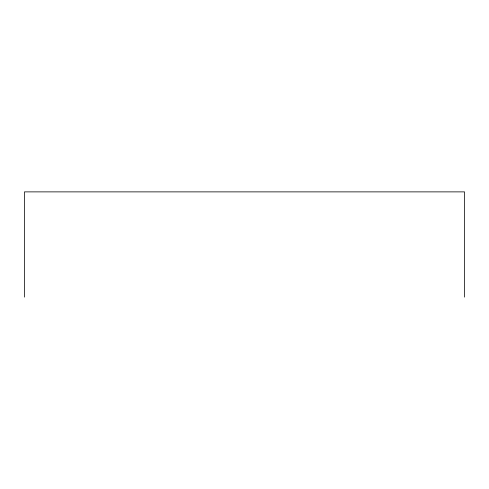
<?xml version="1.0" encoding="UTF-8"?>
<svg xmlns="http://www.w3.org/2000/svg" width="489" height="489" viewBox="0 0 489 489"><rect width="100%" height="100%" fill="white"/><g stroke="black" fill="none" stroke-linecap="round" stroke-linejoin="round"><path stroke-width="0.73" d="M464.55 297.123L464.55 191.877L24.45 191.877L24.45 297.123"/></g></svg>
